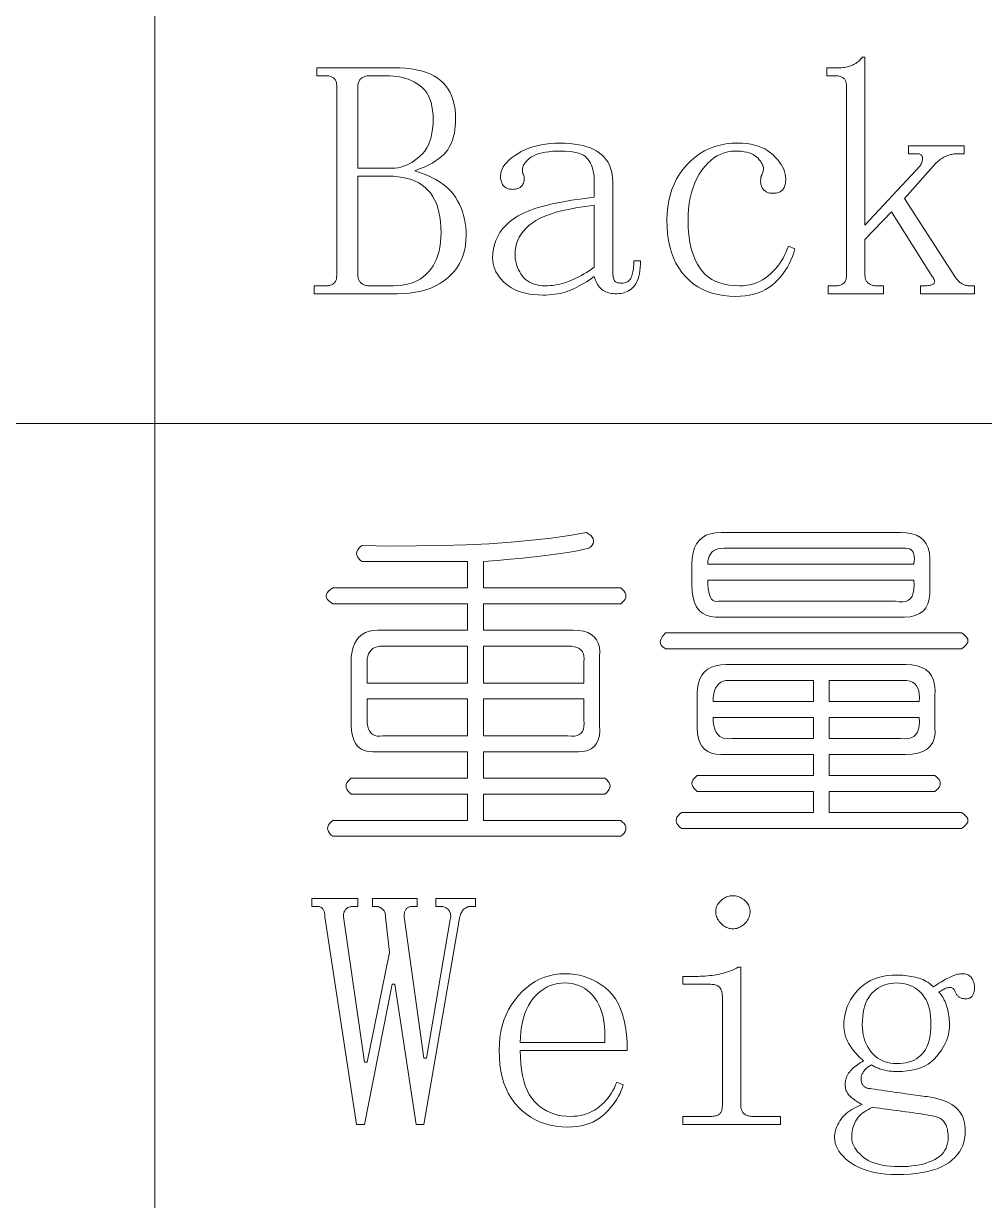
# Model space of a CAD drawing. Extents: x 1 to 297, y 1 to 210.
# Drawn here: x 131.29 to 137.53, y 35.3 to 42.94 of the extents above; entities that cross this region are included whole.
import ezdxf

# ---------------------------------------------------------------- set-up
doc = ezdxf.new("R2010")
doc.units = 0

msp = doc.modelspace()

# ---------------------------------------------------------------- linework, layer by layer
at = {"color": 7, "lineweight": 13}
for p, q in [((132.141, 56.5077), (132.141, 29.5649)), ((1.3055, 40.342), (219.3213, 40.342))]:
    msp.add_line(p, q, dxfattribs=at)
for points in [[(137.0067, 41.802), (137.3324, 41.2963), (137.3375, 41.2896), (137.3425, 41.2834), (137.3475, 41.2776), (137.3523, 41.2723), (137.3571, 41.2674), (137.3617, 41.2629), (137.3663, 41.2588), (137.3708, 41.2551), (137.3752, 41.2519), (137.3796, 41.2491), (137.3839, 41.2467), (137.3883, 41.2445), (137.3928, 41.2426), (137.3974, 41.2409), (137.4021, 41.2395), (137.4068, 41.2383), (137.4117, 41.2374), (137.4166, 41.2368), (137.4216, 41.2364), (137.4267, 41.2363), (137.461, 41.2363), (137.461, 41.1849), (137.1096, 41.1849), (137.1096, 41.2363), (137.1353, 41.2363), (137.1436, 41.2364), (137.1514, 41.2368), (137.1587, 41.2374), (137.1655, 41.2383), (137.1717, 41.2395), (137.1774, 41.2409), (137.1827, 41.2426), (137.1874, 41.2445), (137.1916, 41.2467), (137.1953, 41.2491), (137.1983, 41.2519), (137.2004, 41.2551), (137.2017, 41.2588), (137.2021, 41.2629), (137.2017, 41.2674), (137.2004, 41.2723), (137.1983, 41.2776), (137.1953, 41.2834), (137.1914, 41.2896), (137.1867, 41.2963), (136.921, 41.7163), (136.7496, 41.5363), (136.7496, 41.3049), (136.7498, 41.2982), (136.7504, 41.2918), (136.7515, 41.2858), (136.753, 41.2802), (136.7549, 41.2749), (136.7573, 41.2699), (136.7601, 41.2653), (136.7633, 41.261), (136.7669, 41.257), (136.771, 41.2534), (136.7754, 41.2502), (136.7801, 41.2473), (136.785, 41.2447), (136.7902, 41.2425), (136.7956, 41.2406), (136.8013, 41.239), (136.8073, 41.2378), (136.8135, 41.237), (136.82, 41.2365), (136.8267, 41.2363), (136.8696, 41.2363), (136.8696, 41.1849), (136.5096, 41.1849), (136.5096, 41.2363), (136.5524, 41.2363), (136.5607, 41.2365), (136.5685, 41.237), (136.5758, 41.2378), (136.5826, 41.239), (136.5889, 41.2406), (136.5946, 41.2425), (136.5998, 41.2447), (136.6045, 41.2473), (136.6087, 41.2502), (136.6124, 41.2534), (136.6157, 41.257), (136.6186, 41.261), (136.6212, 41.2653), (136.6234, 41.2699), (136.6253, 41.2749), (136.6268, 41.2802), (136.628, 41.2858), (136.6289, 41.2918), (136.6294, 41.2982), (136.6296, 41.3049), (136.6296, 42.5306), (136.6294, 42.5373), (136.6289, 42.5436), (136.628, 42.5496), (136.6268, 42.5553), (136.6253, 42.5606), (136.6234, 42.5655), (136.6212, 42.5702), (136.6186, 42.5745), (136.6157, 42.5784), (136.6124, 42.582), (136.6087, 42.5853), (136.6045, 42.5882), (136.5998, 42.5907), (136.5946, 42.593), (136.5889, 42.5949), (136.5826, 42.5964), (136.5758, 42.5976), (136.5685, 42.5985), (136.5607, 42.599), (136.5524, 42.5991), (136.501, 42.5991), (136.501, 42.6506), (136.5781, 42.6506), (136.5883, 42.6507), (136.5982, 42.6513), (136.6078, 42.6521), (136.6172, 42.6533), (136.6263, 42.6549), (136.6352, 42.6567), (136.6438, 42.659), (136.6522, 42.6615), (136.6603, 42.6645), (136.6681, 42.6677), (136.6757, 42.6713), (136.683, 42.6753), (136.6901, 42.6795), (136.6969, 42.6842), (136.7035, 42.6891), (136.7098, 42.6945), (136.7158, 42.7001), (136.7216, 42.7061), (136.7271, 42.7125), (136.7324, 42.7191), (136.7496, 42.7191), (136.7496, 41.6306), (137.1096, 42.0163), (137.1128, 42.023), (137.1156, 42.0295), (137.1179, 42.0357), (137.1198, 42.0417), (137.1214, 42.0474), (137.1224, 42.0528), (137.1231, 42.058), (137.1233, 42.0629), (137.1231, 42.0676), (137.1224, 42.072), (137.1213, 42.0761), (137.1195, 42.0797), (137.1171, 42.0829), (137.1142, 42.0857), (137.1106, 42.0881), (137.1065, 42.09), (137.1017, 42.0915), (137.0964, 42.0926), (137.0904, 42.0932), (137.0838, 42.0934), (137.0324, 42.0934), (137.0324, 42.1449), (137.3924, 42.1449), (137.3924, 42.0934), (137.3496, 42.0934), (137.3443, 42.0933), (137.3388, 42.0929), (137.333, 42.0923), (137.3269, 42.0914), (137.3206, 42.0902), (137.3141, 42.0888), (137.3073, 42.0871), (137.3002, 42.0852), (137.2929, 42.083), (137.2853, 42.0806), (137.2776, 42.0778), (137.27, 42.0746), (137.2625, 42.0709), (137.2551, 42.0669), (137.2478, 42.0624), (137.2405, 42.0574), (137.2334, 42.0521), (137.2263, 42.0463), (137.2193, 42.0401), (137.2124, 42.0334)], [(133.1753, 41.1849), (133.1753, 41.2363), (133.2439, 41.2363), (133.2522, 41.2365), (133.26, 41.237), (133.2672, 41.2378), (133.274, 41.239), (133.2803, 41.2406), (133.286, 41.2425), (133.2912, 41.2447), (133.296, 41.2473), (133.3002, 41.2502), (133.3038, 41.2534), (133.3071, 41.257), (133.31, 41.261), (133.3126, 41.2653), (133.3148, 41.2699), (133.3167, 41.2749), (133.3183, 41.2802), (133.3194, 41.2858), (133.3203, 41.2918), (133.3208, 41.2982), (133.321, 41.3049), (133.321, 42.5306), (133.3208, 42.5373), (133.3203, 42.5436), (133.3194, 42.5496), (133.3183, 42.5553), (133.3167, 42.5606), (133.3148, 42.5655), (133.3126, 42.5702), (133.31, 42.5745), (133.3071, 42.5784), (133.3038, 42.582), (133.3002, 42.5853), (133.296, 42.5882), (133.2912, 42.5907), (133.286, 42.593), (133.2803, 42.5949), (133.274, 42.5964), (133.2672, 42.5976), (133.26, 42.5985), (133.2522, 42.599), (133.2439, 42.5991), (133.1924, 42.5991), (133.1924, 42.6506), (133.6896, 42.6506), (133.7296, 42.6498), (133.7676, 42.6473), (133.8033, 42.6432), (133.837, 42.6375), (133.8685, 42.6302), (133.8978, 42.6213), (133.9251, 42.6107), (133.9501, 42.5985), (133.9731, 42.5846), (133.9939, 42.5691), (134.0126, 42.552), (134.0293, 42.533), (134.0441, 42.5122), (134.0569, 42.4896), (134.0678, 42.4652), (134.0766, 42.439), (134.0835, 42.411), (134.0885, 42.3813), (134.0914, 42.3497), (134.0924, 42.3163), (134.0919, 42.2927), (134.0904, 42.27), (134.0878, 42.2481), (134.0842, 42.2271), (134.0796, 42.207), (134.0739, 42.1877), (134.0672, 42.1693), (134.0595, 42.1517), (134.0508, 42.135), (134.041, 42.1191), (134.0296, 42.1039), (134.016, 42.089), (134.0001, 42.0744), (133.982, 42.0602), (133.9617, 42.0463), (133.9392, 42.0327), (133.9144, 42.0195), (133.8874, 42.0067), (133.8582, 41.9942), (133.8267, 41.982), (133.8649, 41.9695), (133.9004, 41.9559), (133.9334, 41.9414), (133.9639, 41.9258), (133.9917, 41.9091), (134.017, 41.8915), (134.0397, 41.8728), (134.0598, 41.8531), (134.0774, 41.8323), (134.0924, 41.8106), (134.1055, 41.788), (134.1171, 41.765), (134.1274, 41.7414), (134.1363, 41.7173), (134.1438, 41.6927), (134.15, 41.6676), (134.1548, 41.642), (134.1582, 41.6158), (134.1603, 41.5892), (134.161, 41.562), (134.1598, 41.5284), (134.1562, 41.4962), (134.1502, 41.4653), (134.1418, 41.4358), (134.131, 41.4077), (134.1178, 41.381), (134.1022, 41.3556), (134.0842, 41.3316), (134.0638, 41.309), (134.041, 41.2877), (134.0161, 41.2682), (133.9896, 41.2507), (133.9613, 41.2353), (133.9313, 41.2219), (133.8996, 41.2106), (133.8661, 41.2013), (133.831, 41.1941), (133.7941, 41.189), (133.7556, 41.1859), (133.7153, 41.1849)], [(133.9467, 42.3163), (133.9458, 42.3462), (133.9433, 42.3744), (133.939, 42.4008), (133.933, 42.4253), (133.9253, 42.4481), (133.9158, 42.469), (133.9047, 42.4882), (133.8918, 42.5055), (133.8773, 42.5211), (133.861, 42.5349), (133.8433, 42.5471), (133.8246, 42.558), (133.8049, 42.5676), (133.7842, 42.576), (133.7624, 42.5831), (133.7396, 42.5889), (133.7158, 42.5934), (133.6909, 42.5966), (133.6651, 42.5985), (133.6381, 42.5991), (133.5353, 42.5991), (133.5285, 42.599), (133.5221, 42.5985), (133.5159, 42.5976), (133.5099, 42.5964), (133.5042, 42.5949), (133.4988, 42.593), (133.4936, 42.5907), (133.4886, 42.5882), (133.484, 42.5853), (133.4796, 42.582), (133.4755, 42.5784), (133.4718, 42.5745), (133.4686, 42.5702), (133.4659, 42.5655), (133.4635, 42.5606), (133.4616, 42.5553), (133.4601, 42.5496), (133.459, 42.5436), (133.4583, 42.5373), (133.4581, 42.5306), (133.4581, 41.9991), (133.681, 41.9991), (133.6998, 41.9999), (133.7184, 42.0022), (133.7368, 42.0061), (133.7551, 42.0115), (133.7731, 42.0184), (133.791, 42.0269), (133.8088, 42.0369), (133.8264, 42.0485), (133.8438, 42.0616), (133.861, 42.0763), (133.8773, 42.0926), (133.8918, 42.1106), (133.9047, 42.1303), (133.9158, 42.1517), (133.9253, 42.1749), (133.933, 42.1997), (133.939, 42.2263), (133.9433, 42.2546), (133.9458, 42.2846)], [(134.6581, 41.1763), (134.628, 41.177), (134.5992, 41.1792), (134.5717, 41.1828), (134.5457, 41.1879), (134.521, 41.1945), (134.4977, 41.2025), (134.4757, 41.212), (134.4552, 41.2229), (134.436, 41.2353), (134.4181, 41.2491), (134.4019, 41.2639), (134.3873, 41.2791), (134.3744, 41.2948), (134.3633, 41.3109), (134.3539, 41.3274), (134.3461, 41.3443), (134.3401, 41.3616), (134.3358, 41.3794), (134.3333, 41.3976), (134.3324, 41.4163), (134.3338, 41.4466), (134.3377, 41.4758), (134.3444, 41.5038), (134.3537, 41.5308), (134.3656, 41.5566), (134.3802, 41.5814), (134.3975, 41.605), (134.4174, 41.6275), (134.44, 41.6489), (134.4653, 41.6691), (134.4945, 41.6883), (134.5289, 41.7063), (134.5685, 41.7233), (134.6134, 41.7391), (134.6635, 41.7538), (134.7188, 41.7674), (134.7794, 41.7798), (134.8452, 41.7912), (134.9162, 41.8014), (134.9924, 41.8106), (134.9924, 41.9134), (134.992, 41.9303), (134.9909, 41.9465), (134.989, 41.9622), (134.9863, 41.9772), (134.9828, 41.9916), (134.9785, 42.0055), (134.9735, 42.0187), (134.9677, 42.0314), (134.9612, 42.0434), (134.9538, 42.0549), (134.9451, 42.0654), (134.9345, 42.0749), (134.9218, 42.0833), (134.9072, 42.0905), (134.8906, 42.0966), (134.8721, 42.1017), (134.8515, 42.1056), (134.8291, 42.1083), (134.8046, 42.11), (134.7781, 42.1106), (134.7498, 42.1101), (134.7233, 42.1087), (134.6984, 42.1063), (134.6753, 42.103), (134.6539, 42.0988), (134.6341, 42.0936), (134.6161, 42.0875), (134.5999, 42.0804), (134.5853, 42.0724), (134.5724, 42.0634), (134.5612, 42.054), (134.5515, 42.0444), (134.5434, 42.0348), (134.5368, 42.025), (134.5317, 42.0152), (134.5282, 42.0053), (134.5262, 41.9953), (134.5258, 41.9853), (134.5269, 41.9751), (134.5296, 41.9649), (134.5327, 41.958), (134.535, 41.9511), (134.5368, 41.9443), (134.5378, 41.9374), (134.5381, 41.9306), (134.5378, 41.9237), (134.5368, 41.9169), (134.535, 41.91), (134.5327, 41.9031), (134.5296, 41.8963), (134.5258, 41.8898), (134.5213, 41.8839), (134.5162, 41.8788), (134.5104, 41.8743), (134.5038, 41.8706), (134.4966, 41.8675), (134.4888, 41.8651), (134.4802, 41.8634), (134.4709, 41.8623), (134.461, 41.862), (134.4543, 41.8622), (134.4478, 41.8629), (134.4416, 41.8639), (134.4356, 41.8654), (134.4299, 41.8674), (134.4245, 41.8697), (134.4193, 41.8725), (134.4144, 41.8757), (134.4097, 41.8794), (134.4053, 41.8834), (134.4012, 41.8879), (134.3976, 41.8929), (134.3943, 41.8982), (134.3916, 41.904), (134.3892, 41.9102), (134.3873, 41.9169), (134.3858, 41.9239), (134.3847, 41.9314), (134.3841, 41.9394), (134.3839, 41.9477), (134.385, 41.9631), (134.3883, 41.9782), (134.3939, 41.9932), (134.4017, 42.0081), (134.4117, 42.0227), (134.424, 42.0372), (134.4384, 42.0515), (134.4552, 42.0657), (134.4741, 42.0796), (134.4953, 42.0934), (134.5181, 42.1065), (134.5419, 42.1181), (134.5668, 42.1284), (134.5927, 42.1373), (134.6196, 42.1449), (134.6475, 42.151), (134.6765, 42.1558), (134.7065, 42.1593), (134.7375, 42.1613), (134.7696, 42.162), (134.803, 42.1614), (134.8347, 42.1594), (134.8647, 42.1562), (134.893, 42.1517), (134.9196, 42.1459), (134.9444, 42.1389), (134.9676, 42.1305), (134.989, 42.1209), (135.0087, 42.1099), (135.0267, 42.0977), (135.043, 42.0843), (135.0576, 42.0698), (135.0704, 42.0541), (135.0816, 42.0374), (135.091, 42.0195), (135.0987, 42.0005), (135.1047, 41.9804), (135.109, 41.9592), (135.1116, 41.9369), (135.1124, 41.9134), (135.1124, 41.3477), (135.1125, 41.3346), (135.1129, 41.3225), (135.1136, 41.3116), (135.1145, 41.3018), (135.1156, 41.2931), (135.1171, 41.2855), (135.1187, 41.279), (135.1207, 41.2737), (135.1228, 41.2694), (135.1253, 41.2663), (135.1281, 41.2638), (135.1313, 41.2617), (135.1349, 41.2597), (135.139, 41.2581), (135.1435, 41.2566), (135.1484, 41.2555), (135.1538, 41.2546), (135.1596, 41.2539), (135.1658, 41.2536), (135.1724, 41.2534), (135.1807, 41.2538), (135.1885, 41.255), (135.1958, 41.2569), (135.2026, 41.2596), (135.2088, 41.2631), (135.2146, 41.2673), (135.2198, 41.2723), (135.2245, 41.2781), (135.2287, 41.2847), (135.2324, 41.292), (135.2357, 41.3), (135.2386, 41.3086), (135.2412, 41.3178), (135.2434, 41.3277), (135.2453, 41.3381), (135.2468, 41.3491), (135.248, 41.3607), (135.2489, 41.3729), (135.2494, 41.3857), (135.2496, 41.3991), (135.2924, 41.3991), (135.292, 41.3759), (135.2907, 41.3541), (135.2886, 41.3337), (135.2856, 41.3148), (135.2817, 41.2974), (135.277, 41.2814), (135.2714, 41.2668), (135.265, 41.2538), (135.2577, 41.2422), (135.2496, 41.232), (135.2407, 41.223), (135.2314, 41.215), (135.2215, 41.208), (135.2112, 41.2018), (135.2003, 41.1966), (135.1889, 41.1924), (135.177, 41.1891), (135.1645, 41.1867), (135.1516, 41.1853), (135.1381, 41.1849), (135.1264, 41.1851), (135.1152, 41.1859), (135.1044, 41.1872), (135.0943, 41.189), (135.0846, 41.1913), (135.0754, 41.1941), (135.0667, 41.1975), (135.0586, 41.2013), (135.051, 41.2057), (135.0439, 41.2106), (135.0372, 41.2161), (135.0308, 41.2222), (135.0248, 41.2291), (135.0192, 41.2366), (135.0139, 41.2449), (135.0089, 41.2538), (135.0042, 41.2634), (135, 41.2737), (134.996, 41.2846), (134.9924, 41.2963), (134.9754, 41.2846), (134.9586, 41.2735), (134.9422, 41.263), (134.9259, 41.2531), (134.9099, 41.2438), (134.8942, 41.2351), (134.8787, 41.227), (134.8635, 41.2195), (134.8485, 41.2126), (134.8338, 41.2063), (134.819, 41.2006), (134.8035, 41.1955), (134.7874, 41.191), (134.7708, 41.1871), (134.7535, 41.1838), (134.7356, 41.1811), (134.7171, 41.179), (134.6981, 41.1775), (134.6784, 41.1766)], [(136.0724, 41.9134), (136.0725, 41.9184), (136.0726, 41.923), (136.0728, 41.9273), (136.0731, 41.9313), (136.0735, 41.9349), (136.074, 41.9381), (136.0745, 41.941), (136.0752, 41.9436), (136.0759, 41.9458), (136.0767, 41.9477), (136.0776, 41.9496), (136.0786, 41.9518), (136.0797, 41.9544), (136.0808, 41.9573), (136.0821, 41.9606), (136.0834, 41.9642), (136.0848, 41.9681), (136.0863, 41.9724), (136.0879, 41.977), (136.0896, 41.982), (136.0908, 41.989), (136.0909, 41.9962), (136.0901, 42.0037), (136.0882, 42.0115), (136.0853, 42.0195), (136.0813, 42.0278), (136.0764, 42.0363), (136.0704, 42.0451), (136.0633, 42.0541), (136.0553, 42.0634), (136.0461, 42.0724), (136.0357, 42.0804), (136.0242, 42.0875), (136.0114, 42.0936), (135.9974, 42.0988), (135.9823, 42.103), (135.9659, 42.1063), (135.9483, 42.1087), (135.9295, 42.1101), (135.9096, 42.1106), (135.8842, 42.1093), (135.8597, 42.1056), (135.8359, 42.0994), (135.8129, 42.0907), (135.7906, 42.0795), (135.7692, 42.0658), (135.7485, 42.0497), (135.7285, 42.031), (135.7094, 42.0099), (135.691, 41.9863), (135.6739, 41.9606), (135.6586, 41.9333), (135.6451, 41.9044), (135.6334, 41.8738), (135.6235, 41.8416), (135.6154, 41.8078), (135.6091, 41.7724), (135.6046, 41.7353), (135.6019, 41.6966), (135.601, 41.6563), (135.6018, 41.6193), (135.6041, 41.5838), (135.6079, 41.5497), (135.6133, 41.5171), (135.6203, 41.4859), (135.6288, 41.4562), (135.6388, 41.428), (135.6504, 41.4012), (135.6635, 41.3759), (135.6781, 41.352), (135.6946, 41.33), (135.7131, 41.3103), (135.7337, 41.293), (135.7563, 41.2779), (135.781, 41.2652), (135.8077, 41.2548), (135.8365, 41.2467), (135.8674, 41.2409), (135.9003, 41.2374), (135.9353, 41.2363), (135.9589, 41.2371), (135.9817, 41.2394), (136.0038, 41.2432), (136.0251, 41.2486), (136.0456, 41.2556), (136.0654, 41.2641), (136.0844, 41.2741), (136.1026, 41.2857), (136.12, 41.2988), (136.1367, 41.3134), (136.1525, 41.3291), (136.1674, 41.3453), (136.1813, 41.362), (136.1943, 41.3793), (136.2063, 41.397), (136.2175, 41.4153), (136.2276, 41.434), (136.2368, 41.4533), (136.2451, 41.4731), (136.2524, 41.4934), (136.2953, 41.4763), (136.2878, 41.451), (136.2792, 41.4264), (136.2693, 41.4026), (136.2583, 41.3796), (136.246, 41.3574), (136.2325, 41.3359), (136.2179, 41.3152), (136.202, 41.2953), (136.185, 41.2761), (136.1667, 41.2577), (136.1472, 41.2406), (136.1263, 41.2253), (136.104, 41.2118), (136.0803, 41.2001), (136.0553, 41.1902), (136.0289, 41.1821), (136.0011, 41.1758), (135.972, 41.1713), (135.9415, 41.1686), (135.9096, 41.1677), (135.8693, 41.169), (135.8307, 41.1729), (135.7939, 41.1793), (135.7587, 41.1883), (135.7253, 41.1999), (135.6936, 41.214), (135.6636, 41.2307), (135.6353, 41.25), (135.6087, 41.2719), (135.5838, 41.2963), (135.5611, 41.3231), (135.5406, 41.3522), (135.5226, 41.3835), (135.507, 41.417), (135.4939, 41.4527), (135.483, 41.4907), (135.4747, 41.5309), (135.4686, 41.5733), (135.465, 41.618), (135.4639, 41.6649), (135.4651, 41.707), (135.469, 41.7477), (135.4754, 41.7869), (135.4844, 41.8246), (135.496, 41.8609), (135.5101, 41.8958), (135.5269, 41.9292), (135.5461, 41.9611), (135.568, 41.9916), (135.5924, 42.0206), (135.6189, 42.0474), (135.6469, 42.0715), (135.6765, 42.0927), (135.7076, 42.1111), (135.7403, 42.1266), (135.7745, 42.1394), (135.8102, 42.1493), (135.8475, 42.1563), (135.8863, 42.1606), (135.9267, 42.162), (135.9552, 42.1612), (135.9824, 42.1589), (136.0083, 42.1551), (136.033, 42.1497), (136.0564, 42.1427), (136.0784, 42.1342), (136.0992, 42.1242), (136.1187, 42.1126), (136.1369, 42.0995), (136.1539, 42.0849), (136.1693, 42.0694), (136.1832, 42.054), (136.1954, 42.0386), (136.206, 42.0231), (136.2149, 42.0077), (136.2222, 41.9923), (136.228, 41.9769), (136.232, 41.9614), (136.2345, 41.946), (136.2353, 41.9306), (136.2351, 41.9206), (136.2344, 41.9112), (136.2334, 41.9024), (136.2318, 41.8942), (136.2299, 41.8866), (136.2276, 41.8797), (136.2248, 41.8733), (136.2216, 41.8675), (136.2179, 41.8623), (136.2139, 41.8577), (136.2094, 41.8536), (136.2044, 41.85), (136.1991, 41.8468), (136.1933, 41.844), (136.1871, 41.8416), (136.1804, 41.8397), (136.1734, 41.8382), (136.1658, 41.8371), (136.1579, 41.8365), (136.1496, 41.8363), (136.1428, 41.8365), (136.1364, 41.8371), (136.1301, 41.8382), (136.1242, 41.8397), (136.1185, 41.8416), (136.1131, 41.844), (136.1079, 41.8468), (136.1029, 41.85), (136.0983, 41.8536), (136.0938, 41.8577), (136.0898, 41.8621), (136.0861, 41.8668), (136.0829, 41.8717), (136.0801, 41.8769), (136.0778, 41.8824), (136.0759, 41.8881), (136.0743, 41.894), (136.0733, 41.9002), (136.0726, 41.9067)], [(133.6896, 41.2363), (133.7181, 41.2372), (133.7453, 41.2399), (133.7712, 41.2444), (133.7959, 41.2507), (133.8192, 41.2588), (133.8413, 41.2687), (133.8621, 41.2804), (133.8816, 41.2939), (133.8998, 41.3092), (133.9167, 41.3263), (133.9322, 41.345), (133.946, 41.3652), (133.9582, 41.3868), (133.9688, 41.4099), (133.9778, 41.4345), (133.9851, 41.4605), (133.9908, 41.488), (133.9949, 41.5169), (133.9973, 41.5473), (133.9981, 41.5791), (133.9973, 41.6159), (133.9947, 41.6506), (133.9904, 41.6834), (133.9844, 41.7142), (133.9767, 41.7431), (133.9673, 41.7699), (133.9561, 41.7948), (133.9433, 41.8178), (133.9287, 41.8387), (133.9124, 41.8577), (133.8944, 41.8748), (133.8747, 41.8901), (133.8533, 41.9036), (133.8301, 41.9153), (133.8053, 41.9252), (133.7787, 41.9333), (133.7504, 41.9396), (133.7204, 41.9441), (133.6887, 41.9468), (133.6553, 41.9477), (133.4581, 41.9477), (133.4581, 41.3049), (133.4583, 41.2982), (133.459, 41.2918), (133.4601, 41.2858), (133.4616, 41.2802), (133.4635, 41.2749), (133.4659, 41.2699), (133.4686, 41.2653), (133.4718, 41.261), (133.4755, 41.257), (133.4796, 41.2534), (133.484, 41.2502), (133.4886, 41.2473), (133.4936, 41.2447), (133.4988, 41.2425), (133.5042, 41.2406), (133.5099, 41.239), (133.5159, 41.2378), (133.5221, 41.237), (133.5285, 41.2365), (133.5353, 41.2363)], [(134.4781, 41.442), (134.4786, 41.4267), (134.48, 41.4117), (134.4824, 41.3969), (134.4857, 41.3823), (134.4899, 41.3681), (134.4951, 41.3541), (134.5012, 41.3403), (134.5083, 41.3268), (134.5163, 41.3136), (134.5253, 41.3006), (134.5353, 41.2884), (134.5464, 41.2774), (134.5586, 41.2678), (134.5719, 41.2594), (134.5863, 41.2524), (134.6019, 41.2466), (134.6186, 41.2421), (134.6364, 41.2389), (134.6553, 41.2369), (134.6753, 41.2363), (134.6907, 41.2366), (134.7061, 41.2375), (134.7216, 41.239), (134.737, 41.2411), (134.7524, 41.2438), (134.7679, 41.2471), (134.7833, 41.251), (134.7987, 41.2555), (134.8141, 41.2606), (134.8296, 41.2663), (134.8451, 41.2726), (134.8608, 41.2795), (134.8766, 41.287), (134.8927, 41.2951), (134.9088, 41.3038), (134.9252, 41.3131), (134.9418, 41.323), (134.9585, 41.3335), (134.9754, 41.3446), (134.9924, 41.3563), (134.9924, 41.7591), (134.9359, 41.7518), (134.883, 41.7435), (134.8338, 41.7343), (134.7881, 41.7242), (134.746, 41.7131), (134.7075, 41.701), (134.6726, 41.688), (134.6413, 41.6741), (134.6136, 41.6592), (134.5896, 41.6434), (134.5684, 41.6268), (134.5495, 41.6093), (134.5327, 41.5911), (134.5182, 41.5721), (134.506, 41.5524), (134.496, 41.5318), (134.4882, 41.5105), (134.4826, 41.4885), (134.4792, 41.4656)], [(134.941, 39.6363), (134.9566, 39.626), (134.9691, 39.6157), (134.9785, 39.6054), (134.9849, 39.5951), (134.9881, 39.5849), (134.9883, 39.5746), (134.9854, 39.5643), (134.9794, 39.554), (134.9703, 39.5437), (134.9581, 39.5334), (134.9112, 39.5233), (134.8594, 39.5135), (134.8028, 39.5041), (134.7415, 39.495), (134.6753, 39.4863), (134.6043, 39.4779), (134.5285, 39.4698), (134.448, 39.4621), (134.3626, 39.4547), (134.2724, 39.4477), (134.2724, 39.2763), (135.1638, 39.2763), (135.1762, 39.266), (135.1858, 39.2557), (135.1926, 39.2454), (135.1968, 39.2351), (135.1981, 39.2249), (135.1968, 39.2146), (135.1926, 39.2043), (135.1858, 39.194), (135.1762, 39.1837), (135.1638, 39.1734), (134.2724, 39.1734), (134.2724, 39.002), (134.8553, 39.002), (134.8909, 39.0003), (134.9225, 38.9951), (134.9499, 38.9866), (134.9732, 38.9746), (134.9924, 38.9591), (135.0075, 38.9403), (135.0185, 38.918), (135.0253, 38.8923), (135.0281, 38.8631), (135.0267, 38.8306), (135.0267, 38.3849), (135.0281, 38.3492), (135.0253, 38.3177), (135.0185, 38.2902), (135.0075, 38.2669), (134.9924, 38.2477), (134.9732, 38.2326), (134.9499, 38.2217), (134.9225, 38.2148), (134.8909, 38.2121), (134.8553, 38.2134), (134.2724, 38.2134), (134.2724, 38.042), (135.061, 38.042), (135.0733, 38.0317), (135.0829, 38.0214), (135.0898, 38.0111), (135.0939, 38.0009), (135.0953, 37.9906), (135.0939, 37.9803), (135.0898, 37.97), (135.0829, 37.9597), (135.0733, 37.9494), (135.061, 37.9391), (134.2724, 37.9391), (134.2724, 37.7677), (135.1638, 37.7677), (135.1762, 37.7574), (135.1858, 37.7471), (135.1926, 37.7369), (135.1968, 37.7266), (135.1981, 37.7163), (135.1968, 37.706), (135.1926, 37.6957), (135.1858, 37.6854), (135.1762, 37.6751), (135.1638, 37.6649), (133.2953, 37.6649), (133.2829, 37.6751), (133.2733, 37.6854), (133.2665, 37.6957), (133.2624, 37.706), (133.261, 37.7163), (133.2624, 37.7266), (133.2665, 37.7369), (133.2733, 37.7471), (133.2829, 37.7574), (133.2953, 37.7677), (134.1696, 37.7677), (134.1696, 37.9391), (133.4153, 37.9391), (133.4029, 37.9494), (133.3933, 37.9597), (133.3865, 37.97), (133.3824, 37.9803), (133.381, 37.9906), (133.3824, 38.0009), (133.3865, 38.0111), (133.3933, 38.0214), (133.4029, 38.0317), (133.4153, 38.042), (134.1696, 38.042), (134.1696, 38.2134), (133.5867, 38.2134), (133.5541, 38.2121), (133.525, 38.2148), (133.4993, 38.2217), (133.477, 38.2326), (133.4581, 38.2477), (133.4427, 38.2669), (133.4307, 38.2902), (133.4221, 38.3177), (133.417, 38.3492), (133.4153, 38.3849), (133.4153, 38.8306), (133.4201, 38.8631), (133.4276, 38.8923), (133.4379, 38.918), (133.4509, 38.9403), (133.4667, 38.9591), (133.4852, 38.9746), (133.5065, 38.9866), (133.5305, 38.9951), (133.5572, 39.0003), (133.5867, 39.002), (134.1696, 39.002), (134.1696, 39.1734), (133.2953, 39.1734), (133.2798, 39.1837), (133.2679, 39.194), (133.2593, 39.2043), (133.2541, 39.2146), (133.2524, 39.2249), (133.2541, 39.2351), (133.2593, 39.2454), (133.2679, 39.2557), (133.2798, 39.266), (133.2953, 39.2763), (134.1696, 39.2763), (134.1696, 39.4477), (133.4838, 39.4477), (133.4715, 39.458), (133.4619, 39.4683), (133.455, 39.4786), (133.4509, 39.4889), (133.4496, 39.4991), (133.4509, 39.5094), (133.455, 39.5197), (133.4619, 39.53), (133.4715, 39.5403), (133.4838, 39.5506), (133.6651, 39.5483), (133.8384, 39.5485), (134.0038, 39.5511), (134.1613, 39.5561), (134.311, 39.5634), (134.4528, 39.5732), (134.5867, 39.5854), (134.7126, 39.5999), (134.8308, 39.6169)], [(135.8153, 39.6363), (136.981, 39.6363), (137.0199, 39.6342), (137.0544, 39.6281), (137.0844, 39.6178), (137.1099, 39.6034), (137.131, 39.5849), (137.1476, 39.5622), (137.1598, 39.5355), (137.1675, 39.5046), (137.1708, 39.4697), (137.1696, 39.4306), (137.1696, 39.2763), (137.1706, 39.2374), (137.1668, 39.2029), (137.1582, 39.1729), (137.1449, 39.1474), (137.1267, 39.1263), (137.1037, 39.1097), (137.076, 39.0975), (137.0434, 39.0898), (137.006, 39.0865), (136.9639, 39.0877), (135.8153, 39.0877), (135.7794, 39.0867), (135.7474, 39.0905), (135.7191, 39.099), (135.6946, 39.1124), (135.6738, 39.1306), (135.6569, 39.1535), (135.6437, 39.1813), (135.6342, 39.2139), (135.6286, 39.2513), (135.6267, 39.2934), (135.6267, 39.4306), (135.6286, 39.4697), (135.6342, 39.5046), (135.6437, 39.5355), (135.6569, 39.5622), (135.6738, 39.5849), (135.6946, 39.6034), (135.7191, 39.6178), (135.7474, 39.6281), (135.7794, 39.6342)], [(137.0153, 39.5334), (135.8324, 39.5334), (135.8129, 39.5324), (135.7954, 39.5293), (135.78, 39.5242), (135.7666, 39.517), (135.7553, 39.5077), (135.746, 39.4964), (135.7388, 39.483), (135.7337, 39.4676), (135.7306, 39.4501), (135.7296, 39.4306), (137.0667, 39.4306), (137.0693, 39.4501), (137.0701, 39.4676), (137.0693, 39.483), (137.0667, 39.4964), (137.0624, 39.5077), (137.0564, 39.517), (137.0487, 39.5242), (137.0393, 39.5293), (137.0281, 39.5324)], [(137.0667, 39.3277), (135.7296, 39.3277), (135.7303, 39.2986), (135.7323, 39.2729), (135.7357, 39.2506), (135.7405, 39.2317), (135.7467, 39.2163), (135.7542, 39.2043), (135.7632, 39.1957), (135.7735, 39.1906), (135.7851, 39.1889), (135.7981, 39.1906), (136.9467, 39.1906), (136.9726, 39.1858), (136.9954, 39.1851), (137.0151, 39.1885), (137.0317, 39.1961), (137.0453, 39.2077), (137.0557, 39.2235), (137.0631, 39.2434), (137.0674, 39.2674), (137.0686, 39.2955)], [(135.4553, 38.9849), (137.3753, 38.9849), (137.3907, 38.9746), (137.4027, 38.9643), (137.4113, 38.954), (137.4164, 38.9437), (137.4181, 38.9334), (137.4164, 38.9231), (137.4113, 38.9129), (137.4027, 38.9026), (137.3907, 38.8923), (137.3753, 38.882), (135.4553, 38.882), (135.4429, 38.8892), (135.4333, 38.8971), (135.4265, 38.9057), (135.4224, 38.9149), (135.421, 38.9249), (135.4224, 38.9355), (135.4265, 38.9468), (135.4333, 38.9588), (135.4429, 38.9715)], [(134.1696, 38.8991), (133.621, 38.8991), (133.6015, 38.8981), (133.584, 38.895), (133.5685, 38.8899), (133.5552, 38.8827), (133.5439, 38.8734), (133.5346, 38.8621), (133.5274, 38.8487), (133.5222, 38.8333), (133.5192, 38.8158), (133.5181, 38.7963), (133.5181, 38.6591), (134.1696, 38.6591)], [(134.821, 38.8991), (134.2724, 38.8991), (134.2724, 38.6591), (134.9238, 38.6591), (134.9238, 38.7963), (134.9259, 38.8158), (134.9252, 38.8333), (134.9218, 38.8487), (134.9156, 38.8621), (134.9067, 38.8734), (134.8951, 38.8827), (134.8806, 38.8899), (134.8635, 38.895), (134.8436, 38.8981)], [(135.8496, 38.7791), (137.0153, 38.7791), (137.0542, 38.7771), (137.0887, 38.7709), (137.1187, 38.7606), (137.1442, 38.7462), (137.1653, 38.7277), (137.1819, 38.7051), (137.1941, 38.6783), (137.2018, 38.6475), (137.205, 38.6125), (137.2038, 38.5734), (137.2038, 38.3677), (137.2045, 38.3321), (137.1997, 38.3005), (137.1895, 38.2731), (137.1737, 38.2498), (137.1524, 38.2306), (137.1257, 38.2155), (137.0934, 38.2045), (137.0557, 38.1977), (137.0125, 38.1949), (136.9639, 38.1963), (136.5181, 38.1963), (136.5181, 38.0591), (137.2038, 38.0591), (137.2162, 38.0489), (137.2258, 38.0386), (137.2327, 38.0283), (137.2368, 38.018), (137.2381, 38.0077), (137.2368, 37.9974), (137.2327, 37.9871), (137.2258, 37.9769), (137.2162, 37.9666), (137.2038, 37.9563), (136.5181, 37.9563), (136.5181, 37.8191), (137.3753, 37.8191), (137.3907, 37.8089), (137.4027, 37.7986), (137.4113, 37.7883), (137.4164, 37.778), (137.4181, 37.7677), (137.4164, 37.7574), (137.4113, 37.7471), (137.4027, 37.7369), (137.3907, 37.7266), (137.3753, 37.7163), (135.5581, 37.7163), (135.5458, 37.7266), (135.5362, 37.7369), (135.5293, 37.7471), (135.5252, 37.7574), (135.5238, 37.7677), (135.5252, 37.778), (135.5293, 37.7883), (135.5362, 37.7986), (135.5458, 37.8089), (135.5581, 37.8191), (136.4153, 37.8191), (136.4153, 37.9563), (135.661, 37.9563), (135.6487, 37.9666), (135.6391, 37.9769), (135.6322, 37.9871), (135.6281, 37.9974), (135.6267, 38.0077), (135.6281, 38.018), (135.6322, 38.0283), (135.6391, 38.0386), (135.6487, 38.0489), (135.661, 38.0591), (136.4153, 38.0591), (136.4153, 38.1963), (135.8496, 38.1963), (135.8137, 38.1949), (135.7817, 38.1977), (135.7534, 38.2045), (135.7289, 38.2155), (135.7081, 38.2306), (135.6912, 38.2498), (135.678, 38.2731), (135.6685, 38.3005), (135.6629, 38.3321), (135.661, 38.3677), (135.661, 38.5906), (135.6629, 38.6264), (135.6685, 38.6585), (135.678, 38.6867), (135.6912, 38.7113), (135.7081, 38.732), (135.7289, 38.749), (135.7534, 38.7622), (135.7817, 38.7716), (135.8137, 38.7773)], [(136.4153, 38.6763), (135.8667, 38.6763), (135.8472, 38.6749), (135.8297, 38.6708), (135.8143, 38.6639), (135.8009, 38.6543), (135.7896, 38.642), (135.7803, 38.6269), (135.7731, 38.6091), (135.768, 38.5885), (135.7649, 38.5652), (135.7639, 38.5391), (136.4153, 38.5391)], [(136.9981, 38.6763), (136.5181, 38.6763), (136.5181, 38.5391), (137.101, 38.5391), (137.103, 38.5652), (137.1024, 38.5885), (137.0989, 38.6091), (137.0928, 38.6269), (137.0838, 38.642), (137.0722, 38.6543), (137.0578, 38.6639), (137.0406, 38.6708), (137.0208, 38.6749)], [(134.1696, 38.5563), (133.5181, 38.5563), (133.5181, 38.4191), (133.5192, 38.3965), (133.5222, 38.3766), (133.5274, 38.3595), (133.5346, 38.3451), (133.5439, 38.3334), (133.5552, 38.3245), (133.5685, 38.3183), (133.584, 38.3149), (133.6015, 38.3142), (133.621, 38.3163), (134.1696, 38.3163)], [(134.9238, 38.5563), (134.2724, 38.5563), (134.2724, 38.3163), (134.821, 38.3163), (134.8436, 38.3142), (134.8635, 38.3149), (134.8806, 38.3183), (134.8951, 38.3245), (134.9067, 38.3334), (134.9156, 38.3451), (134.9218, 38.3595), (134.9252, 38.3766), (134.9259, 38.3965), (134.9238, 38.4191)], [(136.4153, 38.4363), (135.7639, 38.4363), (135.765, 38.4071), (135.7686, 38.3814), (135.7746, 38.3591), (135.7831, 38.3403), (135.7939, 38.3249), (135.8071, 38.3129), (135.8226, 38.3043), (135.8407, 38.2991), (135.8611, 38.2974), (135.8839, 38.2991), (136.4153, 38.2991)], [(137.101, 38.4363), (136.5181, 38.4363), (136.5181, 38.2991), (136.981, 38.2991), (137.0069, 38.2974), (137.0297, 38.2991), (137.0494, 38.3043), (137.066, 38.3129), (137.0796, 38.3249), (137.09, 38.3403), (137.0974, 38.3591), (137.1017, 38.3814), (137.1029, 38.4071)], [(134.221, 37.262), (134.221, 37.2106), (134.1867, 37.2106), (134.1832, 37.2104), (134.1797, 37.2099), (134.176, 37.209), (134.1723, 37.2078), (134.1685, 37.2063), (134.1646, 37.2044), (134.1606, 37.2022), (134.1565, 37.1996), (134.1524, 37.1967), (134.1481, 37.1934), (134.144, 37.1897), (134.1401, 37.1855), (134.1364, 37.1808), (134.133, 37.1756), (134.1299, 37.1699), (134.127, 37.1636), (134.1244, 37.1568), (134.1221, 37.1495), (134.12, 37.1417), (134.1181, 37.1334), (133.8867, 35.7963), (133.8353, 35.7963), (133.6981, 36.7049), (133.681, 36.7049), (133.501, 35.7963), (133.4496, 35.7963), (133.2439, 37.142), (133.2437, 37.1487), (133.2433, 37.155), (133.2427, 37.161), (133.2418, 37.1667), (133.2406, 37.172), (133.2392, 37.177), (133.2375, 37.1816), (133.2356, 37.1859), (133.2334, 37.1898), (133.231, 37.1934), (133.2283, 37.1967), (133.2253, 37.1996), (133.2221, 37.2022), (133.2186, 37.2044), (133.2149, 37.2063), (133.2109, 37.2078), (133.2067, 37.209), (133.2022, 37.2099), (133.1974, 37.2104), (133.1924, 37.2106), (133.1581, 37.2106), (133.1581, 37.262), (133.4581, 37.262), (133.4581, 37.2106), (133.4324, 37.2106), (133.4257, 37.2104), (133.4194, 37.2099), (133.4134, 37.209), (133.4077, 37.2078), (133.4024, 37.2063), (133.3974, 37.2044), (133.3928, 37.2022), (133.3885, 37.1996), (133.3846, 37.1967), (133.381, 37.1934), (133.3777, 37.1898), (133.3748, 37.1859), (133.3723, 37.1816), (133.37, 37.177), (133.3681, 37.172), (133.3666, 37.1667), (133.3654, 37.161), (133.3645, 37.155), (133.364, 37.1487), (133.3638, 37.142), (133.501, 36.1991), (133.5181, 36.1991), (133.6638, 36.9106), (133.6381, 37.142), (133.6379, 37.1487), (133.6373, 37.155), (133.6362, 37.161), (133.6347, 37.1667), (133.6328, 37.172), (133.6304, 37.177), (133.6276, 37.1816), (133.6244, 37.1859), (133.6208, 37.1898), (133.6167, 37.1934), (133.6125, 37.1967), (133.6083, 37.1996), (133.6042, 37.2022), (133.6003, 37.2044), (133.5963, 37.2063), (133.5925, 37.2078), (133.5888, 37.209), (133.5852, 37.2099), (133.5816, 37.2104), (133.5781, 37.2106), (133.5524, 37.2106), (133.5524, 37.262), (133.8438, 37.262), (133.8438, 37.2106), (133.8181, 37.2106), (133.8115, 37.2104), (133.8053, 37.2099), (133.7995, 37.209), (133.7941, 37.2078), (133.7892, 37.2063), (133.7847, 37.2044), (133.7806, 37.2022), (133.777, 37.1996), (133.7738, 37.1967), (133.771, 37.1934), (133.7686, 37.1898), (133.7664, 37.1859), (133.7644, 37.1816), (133.7628, 37.177), (133.7614, 37.172), (133.7602, 37.1667), (133.7593, 37.161), (133.7587, 37.155), (133.7583, 37.1487), (133.7581, 37.142), (133.8867, 36.2249), (133.9039, 36.2249), (134.0581, 37.1249), (134.0596, 37.1332), (134.0604, 37.1411), (134.0606, 37.1486), (134.0602, 37.1557), (134.0592, 37.1624), (134.0576, 37.1686), (134.0554, 37.1744), (134.0526, 37.1797), (134.0493, 37.1846), (134.0453, 37.1891), (134.0409, 37.1932), (134.0362, 37.1969), (134.0313, 37.2001), (134.0261, 37.2029), (134.0206, 37.2052), (134.0149, 37.2071), (134.009, 37.2086), (134.0028, 37.2097), (133.9963, 37.2104), (133.9896, 37.2106), (133.9639, 37.2106), (133.9639, 37.262)], [(135.8924, 37.2791), (135.9009, 37.2788), (135.9092, 37.2779), (135.9174, 37.2764), (135.9253, 37.2743), (135.9331, 37.2716), (135.9408, 37.2683), (135.9482, 37.2644), (135.9555, 37.2599), (135.9626, 37.2548), (135.9696, 37.2491), (135.9761, 37.243), (135.9819, 37.2366), (135.987, 37.23), (135.9915, 37.2231), (135.9953, 37.2159), (135.9984, 37.2085), (136.0008, 37.2008), (136.0025, 37.1929), (136.0035, 37.1847), (136.0038, 37.1763), (136.0035, 37.1678), (136.0025, 37.1595), (136.0008, 37.1513), (135.9984, 37.1434), (135.9953, 37.1356), (135.9915, 37.1279), (135.987, 37.1205), (135.9819, 37.1132), (135.9761, 37.1061), (135.9696, 37.0991), (135.9626, 37.0926), (135.9555, 37.0868), (135.9482, 37.0817), (135.9408, 37.0772), (135.9331, 37.0734), (135.9253, 37.0703), (135.9174, 37.0679), (135.9092, 37.0662), (135.9009, 37.0652), (135.8924, 37.0649), (135.8839, 37.0652), (135.8756, 37.0662), (135.8675, 37.0679), (135.8595, 37.0703), (135.8517, 37.0734), (135.8441, 37.0772), (135.8366, 37.0817), (135.8293, 37.0868), (135.8222, 37.0926), (135.8153, 37.0991), (135.8088, 37.1061), (135.8029, 37.1132), (135.7978, 37.1205), (135.7933, 37.1279), (135.7896, 37.1356), (135.7865, 37.1434), (135.7841, 37.1513), (135.7824, 37.1595), (135.7813, 37.1678), (135.781, 37.1763), (135.7813, 37.1847), (135.7824, 37.1929), (135.7841, 37.2008), (135.7865, 37.2085), (135.7896, 37.2159), (135.7933, 37.2231), (135.7978, 37.23), (135.8029, 37.2366), (135.8088, 37.243), (135.8153, 37.2491), (135.8222, 37.2548), (135.8293, 37.2599), (135.8366, 37.2644), (135.8441, 37.2683), (135.8517, 37.2716), (135.8595, 37.2743), (135.8675, 37.2764), (135.8756, 37.2779), (135.8839, 37.2788)], [(135.8239, 36.6277), (135.8237, 36.6344), (135.8232, 36.6409), (135.8223, 36.6471), (135.8211, 36.6531), (135.8196, 36.6588), (135.8177, 36.6642), (135.8154, 36.6694), (135.8129, 36.6743), (135.81, 36.679), (135.8067, 36.6834), (135.803, 36.6875), (135.7988, 36.6911), (135.7941, 36.6944), (135.7889, 36.6971), (135.7831, 36.6995), (135.7769, 36.7014), (135.7701, 36.7029), (135.7628, 36.704), (135.755, 36.7046), (135.7467, 36.7049), (135.5667, 36.7049), (135.5667, 36.7563), (135.6524, 36.7563), (135.6678, 36.7564), (135.6829, 36.7568), (135.6979, 36.7574), (135.7128, 36.7583), (135.7274, 36.7595), (135.7419, 36.7609), (135.7562, 36.7626), (135.7704, 36.7645), (135.7843, 36.7667), (135.7981, 36.7691), (135.8118, 36.7719), (135.8252, 36.7751), (135.8385, 36.7788), (135.8516, 36.7829), (135.8646, 36.7874), (135.8773, 36.7923), (135.8899, 36.7976), (135.9024, 36.8034), (135.9146, 36.8096), (135.9267, 36.8163), (135.9438, 36.8163), (135.9438, 35.9163), (135.9441, 35.9096), (135.9447, 35.9033), (135.9458, 35.8973), (135.9473, 35.8916), (135.9492, 35.8863), (135.9516, 35.8813), (135.9543, 35.8767), (135.9576, 35.8724), (135.9612, 35.8685), (135.9653, 35.8649), (135.9697, 35.8616), (135.9744, 35.8587), (135.9793, 35.8561), (135.9845, 35.8539), (135.9899, 35.852), (135.9956, 35.8505), (136.0016, 35.8493), (136.0078, 35.8484), (136.0143, 35.8479), (136.021, 35.8477), (136.201, 35.8477), (136.201, 35.7963), (135.5667, 35.7963), (135.5667, 35.8477), (135.7467, 35.8477), (135.755, 35.8479), (135.7628, 35.8484), (135.7701, 35.8493), (135.7769, 35.8505), (135.7831, 35.852), (135.7889, 35.8539), (135.7941, 35.8561), (135.7988, 35.8587), (135.803, 35.8616), (135.8067, 35.8649), (135.81, 35.8685), (135.8129, 35.8724), (135.8154, 35.8767), (135.8177, 35.8813), (135.8196, 35.8863), (135.8211, 35.8916), (135.8223, 35.8973), (135.8232, 35.9033), (135.8237, 35.9096), (135.8239, 35.9163)], [(134.5124, 36.2763), (134.5133, 36.2313), (134.516, 36.189), (134.5205, 36.1494), (134.5268, 36.1124), (134.5349, 36.0781), (134.5448, 36.0464), (134.5565, 36.0174), (134.57, 35.991), (134.5853, 35.9673), (134.6024, 35.9463), (134.621, 35.9276), (134.6407, 35.9108), (134.6614, 35.896), (134.6833, 35.8832), (134.7063, 35.8724), (134.7305, 35.8635), (134.7557, 35.8566), (134.7821, 35.8517), (134.8096, 35.8487), (134.8381, 35.8477), (134.8601, 35.8484), (134.8813, 35.8503), (134.9019, 35.8535), (134.9218, 35.858), (134.941, 35.8638), (134.9595, 35.8709), (134.9773, 35.8792), (134.9945, 35.8889), (135.0109, 35.8998), (135.0267, 35.912), (135.0417, 35.9252), (135.0558, 35.9389), (135.0691, 35.9533), (135.0816, 35.9682), (135.0931, 35.9838), (135.1039, 35.9999), (135.1137, 36.0167), (135.1227, 36.0341), (135.1308, 36.052), (135.1381, 36.0706), (135.181, 36.0534), (135.1752, 36.0346), (135.1681, 36.0159), (135.1598, 35.9972), (135.1501, 35.9787), (135.1392, 35.9602), (135.127, 35.9418), (135.1135, 35.9235), (135.0987, 35.9053), (135.0826, 35.8872), (135.0653, 35.8691), (135.0466, 35.852), (135.0267, 35.8367), (135.0055, 35.8232), (134.983, 35.8115), (134.9592, 35.8016), (134.9341, 35.7935), (134.9078, 35.7872), (134.8801, 35.7827), (134.8512, 35.78), (134.821, 35.7791), (134.7823, 35.7804), (134.745, 35.7843), (134.7093, 35.7907), (134.6749, 35.7997), (134.6421, 35.8113), (134.6106, 35.8254), (134.5807, 35.8421), (134.5522, 35.8614), (134.5251, 35.8833), (134.4996, 35.9077), (134.476, 35.9345), (134.4548, 35.9636), (134.4362, 35.9949), (134.42, 36.0284), (134.4063, 36.0641), (134.3952, 36.1021), (134.3865, 36.1423), (134.3802, 36.1847), (134.3765, 36.2294), (134.3753, 36.2763), (134.3765, 36.3184), (134.3802, 36.3591), (134.3865, 36.3983), (134.3952, 36.4361), (134.4063, 36.4724), (134.42, 36.5072), (134.4362, 36.5406), (134.4548, 36.5725), (134.476, 36.603), (134.4996, 36.632), (134.525, 36.6589), (134.5515, 36.6829), (134.5791, 36.7041), (134.6079, 36.7225), (134.6378, 36.7381), (134.6688, 36.7508), (134.7009, 36.7607), (134.7341, 36.7678), (134.7684, 36.772), (134.8038, 36.7734), (134.836, 36.7723), (134.8673, 36.769), (134.8977, 36.7634), (134.9273, 36.7556), (134.956, 36.7456), (134.9838, 36.7333), (135.0108, 36.7188), (135.037, 36.7021), (135.0623, 36.6832), (135.0867, 36.662), (135.1095, 36.6381), (135.1299, 36.6109), (135.1479, 36.5805), (135.1635, 36.5468), (135.1767, 36.5099), (135.1875, 36.4697), (135.1959, 36.4262), (135.2019, 36.3795), (135.2055, 36.3295), (135.2067, 36.2763)], [(137.1524, 35.9763), (137.1774, 35.9725), (137.2011, 35.9679), (137.2234, 35.9625), (137.2443, 35.9564), (137.2639, 35.9495), (137.282, 35.9418), (137.2988, 35.9334), (137.3143, 35.9242), (137.3283, 35.9142), (137.341, 35.9034), (137.3524, 35.8919), (137.3626, 35.8796), (137.3716, 35.8665), (137.3794, 35.8527), (137.386, 35.8381), (137.3914, 35.8227), (137.3956, 35.8065), (137.3986, 35.7896), (137.4004, 35.7719), (137.401, 35.7534), (137.3999, 35.7282), (137.3967, 35.7041), (137.3913, 35.6809), (137.3839, 35.6588), (137.3742, 35.6377), (137.3624, 35.6177), (137.3485, 35.5986), (137.3324, 35.5806), (137.3142, 35.5637), (137.2939, 35.5477), (137.2712, 35.5331), (137.246, 35.5199), (137.2184, 35.5084), (137.1882, 35.4983), (137.1556, 35.4899), (137.1205, 35.4829), (137.0829, 35.4775), (137.0429, 35.4737), (137.0003, 35.4713), (136.9553, 35.4706), (136.92, 35.4713), (136.886, 35.4735), (136.8535, 35.4771), (136.8223, 35.4822), (136.7924, 35.4888), (136.764, 35.4968), (136.7369, 35.5063), (136.7112, 35.5172), (136.6868, 35.5296), (136.6638, 35.5434), (136.6427, 35.5582), (136.6237, 35.5734), (136.607, 35.5891), (136.5925, 35.6051), (136.5803, 35.6216), (136.5703, 35.6386), (136.5625, 35.6559), (136.5569, 35.6737), (136.5535, 35.6919), (136.5524, 35.7106), (136.5528, 35.7226), (136.5541, 35.7346), (136.5563, 35.7466), (136.5593, 35.7586), (136.5631, 35.7706), (136.5678, 35.7826), (136.5734, 35.7946), (136.5798, 35.8066), (136.5871, 35.8186), (136.5953, 35.8306), (136.6044, 35.8423), (136.6145, 35.8535), (136.6256, 35.8643), (136.6378, 35.8745), (136.651, 35.8841), (136.6652, 35.8933), (136.6805, 35.902), (136.6968, 35.9101), (136.7141, 35.9177), (136.7324, 35.9249), (136.7224, 35.93), (136.7127, 35.9353), (136.7035, 35.9407), (136.6947, 35.9461), (136.6864, 35.9516), (136.6784, 35.9573), (136.6709, 35.963), (136.6638, 35.9687), (136.6572, 35.9746), (136.651, 35.9806), (136.6453, 35.9867), (136.6402, 35.9931), (136.6357, 35.9997), (136.6318, 36.0066), (136.6285, 36.0138), (136.6258, 36.0212), (136.6237, 36.0289), (136.6222, 36.0368), (136.6213, 36.045), (136.621, 36.0534), (136.6213, 36.0636), (136.6224, 36.0735), (136.6241, 36.0831), (136.6265, 36.0925), (136.6296, 36.1016), (136.6333, 36.1105), (136.6378, 36.1191), (136.6429, 36.1275), (136.6488, 36.1356), (136.6553, 36.1434), (136.6623, 36.151), (136.6697, 36.1583), (136.6774, 36.1654), (136.6855, 36.1722), (136.6938, 36.1788), (136.7026, 36.1851), (136.7117, 36.1911), (136.7211, 36.1969), (136.7309, 36.2024), (136.741, 36.2077), (136.7308, 36.2165), (136.7209, 36.2255), (136.7113, 36.235), (136.7019, 36.2447), (136.6928, 36.2549), (136.6839, 36.2653), (136.6753, 36.2761), (136.6669, 36.2873), (136.6588, 36.2987), (136.651, 36.3106), (136.6437, 36.3227), (136.6371, 36.3349), (136.6313, 36.3473), (136.6263, 36.3599), (136.6221, 36.3727), (136.6186, 36.3857), (136.6159, 36.3988), (136.614, 36.4121), (136.6128, 36.4255), (136.6124, 36.4391), (136.6133, 36.4646), (136.616, 36.4894), (136.6205, 36.5136), (136.6268, 36.5372), (136.6349, 36.5602), (136.6448, 36.5826), (136.6565, 36.6044), (136.67, 36.6257), (136.6853, 36.6463), (136.7024, 36.6663), (136.7211, 36.685), (136.7413, 36.7018), (136.763, 36.7166), (136.7861, 36.7294), (136.8106, 36.7402), (136.8367, 36.7491), (136.8641, 36.756), (136.8931, 36.7609), (136.9234, 36.7639), (136.9553, 36.7649), (136.9689, 36.7647), (136.9825, 36.7642), (136.996, 36.7633), (137.0094, 36.7621), (137.0228, 36.7606), (137.036, 36.7587), (137.0492, 36.7565), (137.0622, 36.7539), (137.0752, 36.751), (137.0881, 36.7477), (137.1008, 36.744), (137.113, 36.7398), (137.1248, 36.7351), (137.1361, 36.7299), (137.1471, 36.7241), (137.1576, 36.7179), (137.1676, 36.7111), (137.1773, 36.7038), (137.1865, 36.696), (137.1953, 36.6877), (137.2072, 36.6961), (137.2188, 36.704), (137.2301, 36.7115), (137.2412, 36.7186), (137.2521, 36.7252), (137.2626, 36.7314), (137.273, 36.7372), (137.2831, 36.7426), (137.2929, 36.7475), (137.3024, 36.752), (137.3117, 36.7561), (137.3208, 36.7597), (137.3295, 36.7629), (137.3381, 36.7657), (137.3463, 36.7681), (137.3544, 36.77), (137.3621, 36.7715), (137.3696, 36.7726), (137.3769, 36.7732), (137.3839, 36.7734), (137.3922, 36.7731), (137.4, 36.7722), (137.4072, 36.7707), (137.414, 36.7686), (137.4203, 36.7659), (137.426, 36.7626), (137.4312, 36.7587), (137.436, 36.7542), (137.4402, 36.7491), (137.4438, 36.7434), (137.4471, 36.7375), (137.45, 36.7316), (137.4526, 36.7258), (137.4548, 36.7201), (137.4567, 36.7145), (137.4583, 36.709), (137.4594, 36.7035), (137.4603, 36.6982), (137.4608, 36.6929), (137.461, 36.6877), (137.4609, 36.681), (137.4605, 36.6745), (137.4598, 36.6683), (137.4589, 36.6623), (137.4578, 36.6566), (137.4564, 36.6512), (137.4547, 36.646), (137.4528, 36.6411), (137.4506, 36.6364), (137.4481, 36.632), (137.4453, 36.6279), (137.4421, 36.6243), (137.4385, 36.6211), (137.4344, 36.6183), (137.4299, 36.6159), (137.425, 36.614), (137.4196, 36.6125), (137.4138, 36.6114), (137.4076, 36.6108), (137.401, 36.6106), (137.3959, 36.6107), (137.3911, 36.6111), (137.3863, 36.6117), (137.3818, 36.6126), (137.3774, 36.6138), (137.3732, 36.6152), (137.3692, 36.6169), (137.3653, 36.6188), (137.3616, 36.621), (137.3581, 36.6234), (137.3548, 36.6261), (137.3516, 36.6291), (137.3486, 36.6323), (137.3458, 36.6358), (137.3431, 36.6395), (137.3407, 36.6435), (137.3383, 36.6477), (137.3362, 36.6522), (137.3342, 36.657), (137.3324, 36.662), (137.3305, 36.6668), (137.3281, 36.6711), (137.3253, 36.6747), (137.3221, 36.6778), (137.3185, 36.6802), (137.3144, 36.6821), (137.3099, 36.6833), (137.305, 36.6839), (137.2996, 36.684), (137.2939, 36.6834), (137.2878, 36.6824), (137.2817, 36.6809), (137.2755, 36.6789), (137.2692, 36.6766), (137.2628, 36.6738), (137.2563, 36.6706), (137.2498, 36.6669), (137.2431, 36.6629), (137.2364, 36.6584), (137.2296, 36.6534), (137.2363, 36.6463), (137.2426, 36.6387), (137.2486, 36.6305), (137.2542, 36.6219), (137.2596, 36.6127), (137.2645, 36.603), (137.2692, 36.5928), (137.2735, 36.5821), (137.2774, 36.5709), (137.281, 36.5591), (137.2842, 36.5471), (137.2872, 36.5351), (137.2897, 36.5231), (137.292, 36.5111), (137.2939, 36.4991), (137.2954, 36.4871), (137.2966, 36.4751), (137.2975, 36.4631), (137.298, 36.4511), (137.2981, 36.4391), (137.2973, 36.4186), (137.2949, 36.3982), (137.2908, 36.3778), (137.2851, 36.3575), (137.2778, 36.3374), (137.2688, 36.3173), (137.2582, 36.2972), (137.246, 36.2773), (137.2322, 36.2575), (137.2167, 36.2377), (137.1994, 36.219), (137.1802, 36.2022), (137.159, 36.1874), (137.1358, 36.1746), (137.1106, 36.1638), (137.0835, 36.1549), (137.0544, 36.148), (137.0233, 36.1431), (136.9903, 36.1401), (136.9553, 36.1391), (136.9451, 36.1393), (136.935, 36.1397), (136.9252, 36.1403), (136.9155, 36.1412), (136.906, 36.1424), (136.8967, 36.1438), (136.8875, 36.1454), (136.8785, 36.1474), (136.8696, 36.1496), (136.861, 36.152), (136.8526, 36.1546), (136.8445, 36.1573), (136.8368, 36.1601), (136.8295, 36.163), (136.8224, 36.1659), (136.8157, 36.169), (136.8094, 36.1721), (136.8034, 36.1753), (136.7977, 36.1786), (136.7924, 36.182), (136.7857, 36.1785), (136.7794, 36.1748), (136.7734, 36.1709), (136.7677, 36.1669), (136.7624, 36.1627), (136.7574, 36.1583), (136.7528, 36.1538), (136.7485, 36.1491), (136.7446, 36.1442), (136.741, 36.1391), (136.7377, 36.1341), (136.7348, 36.1292), (136.7323, 36.1245), (136.73, 36.1199), (136.7281, 36.1156), (136.7266, 36.1114), (136.7254, 36.1073), (136.7245, 36.1035), (136.724, 36.0998), (136.7238, 36.0963), (136.724, 36.0896), (136.7245, 36.0833), (136.7254, 36.0773), (136.7266, 36.0716), (136.7281, 36.0663), (136.73, 36.0613), (136.7323, 36.0567), (136.7348, 36.0524), (136.7377, 36.0485), (136.741, 36.0449), (136.7446, 36.0416), (136.7485, 36.0387), (136.7528, 36.0361), (136.7574, 36.0339), (136.7624, 36.032), (136.7677, 36.0305), (136.7734, 36.0293), (136.7794, 36.0284), (136.7857, 36.0279), (136.7924, 36.0277), (136.8145, 36.0243), (136.8361, 36.021), (136.8573, 36.0178), (136.8781, 36.0147), (136.8985, 36.0116), (136.9184, 36.0087), (136.9379, 36.0058), (136.957, 36.003), (136.9756, 36.0003), (136.9939, 35.9977), (137.0116, 35.9952), (137.029, 35.9927), (137.0459, 35.9904), (137.0624, 35.9881), (137.0785, 35.9859), (137.0941, 35.9838), (137.1093, 35.9818), (137.1241, 35.9799), (137.1385, 35.978)], [(135.061, 36.3277), (135.0619, 36.3645), (135.0612, 36.3995), (135.0588, 36.4328), (135.0548, 36.4642), (135.0492, 36.4938), (135.042, 36.5216), (135.0331, 36.5476), (135.0226, 36.5718), (135.0105, 36.5942), (134.9967, 36.6149), (134.9817, 36.6336), (134.9657, 36.6503), (134.9487, 36.6651), (134.9309, 36.6779), (134.9121, 36.6888), (134.8923, 36.6977), (134.8716, 36.7046), (134.85, 36.7095), (134.8274, 36.7124), (134.8038, 36.7134), (134.7786, 36.7124), (134.7543, 36.7093), (134.7309, 36.7042), (134.7085, 36.697), (134.6871, 36.6877), (134.6665, 36.6764), (134.6469, 36.663), (134.6283, 36.6476), (134.6106, 36.6301), (134.5938, 36.6106), (134.5784, 36.5892), (134.5645, 36.5663), (134.5523, 36.5419), (134.5417, 36.5159), (134.5328, 36.4884), (134.5255, 36.4594), (134.5197, 36.4288), (134.5157, 36.3966), (134.5132, 36.3629), (134.5124, 36.3277)], [(136.7324, 36.4391), (136.733, 36.4189), (136.7348, 36.3992), (136.7378, 36.3801), (136.742, 36.3617), (136.7474, 36.3438), (136.754, 36.3265), (136.7618, 36.3098), (136.7708, 36.2938), (136.781, 36.2783), (136.7924, 36.2634), (136.8049, 36.2496), (136.8181, 36.2372), (136.8323, 36.2263), (136.8473, 36.2168), (136.8631, 36.2088), (136.8799, 36.2022), (136.8974, 36.1971), (136.9158, 36.1935), (136.9351, 36.1913), (136.9553, 36.1906), (136.977, 36.1912), (136.9976, 36.1931), (137.0171, 36.1964), (137.0355, 36.2009), (137.0528, 36.2066), (137.0689, 36.2137), (137.084, 36.2221), (137.0979, 36.2317), (137.1107, 36.2426), (137.1224, 36.2549), (137.133, 36.2683), (137.1425, 36.2828), (137.1508, 36.2984), (137.1581, 36.3152), (137.1642, 36.3331), (137.1692, 36.3521), (137.1731, 36.3722), (137.1759, 36.3934), (137.1776, 36.4157), (137.1781, 36.4391), (137.1775, 36.4675), (137.1756, 36.4942), (137.1723, 36.5192), (137.1678, 36.5427), (137.1621, 36.5645), (137.155, 36.5847), (137.1466, 36.6032), (137.137, 36.6202), (137.1261, 36.6355), (137.1138, 36.6491), (137.1007, 36.6614), (137.0869, 36.6723), (137.0726, 36.6819), (137.0576, 36.6903), (137.0421, 36.6974), (137.0259, 36.7031), (137.0092, 36.7076), (136.9918, 36.7109), (136.9738, 36.7128), (136.9553, 36.7134), (136.9367, 36.7128), (136.9188, 36.7109), (136.9014, 36.7076), (136.8846, 36.7031), (136.8685, 36.6974), (136.8529, 36.6903), (136.838, 36.6819), (136.8236, 36.6723), (136.8099, 36.6614), (136.7967, 36.6491), (136.7845, 36.6355), (136.7736, 36.6202), (136.7639, 36.6032), (136.7556, 36.5847), (136.7485, 36.5645), (136.7427, 36.5427), (136.7382, 36.5192), (136.735, 36.4942), (136.7331, 36.4675)], [(136.801, 35.9077), (136.786, 35.9007), (136.772, 35.8935), (136.7589, 35.886), (136.7468, 35.8782), (136.7356, 35.8702), (136.7254, 35.8619), (136.7161, 35.8534), (136.7077, 35.8446), (136.7003, 35.8356), (136.6938, 35.8263), (136.6881, 35.8166), (136.683, 35.8066), (136.6785, 35.7961), (136.6747, 35.7851), (136.6713, 35.7738), (136.6687, 35.762), (136.6665, 35.7498), (136.6651, 35.7371), (136.6642, 35.7241), (136.6638, 35.7106), (136.6646, 35.6969), (136.6669, 35.6835), (136.6708, 35.6702), (136.6762, 35.6571), (136.6831, 35.6441), (136.6916, 35.6314), (136.7016, 35.6188), (136.7132, 35.6063), (136.7263, 35.5941), (136.741, 35.582), (136.7572, 35.5706), (136.7749, 35.5604), (136.7942, 35.5514), (136.815, 35.5436), (136.8374, 35.537), (136.8613, 35.5316), (136.8868, 35.5274), (136.9138, 35.5244), (136.9423, 35.5226), (136.9724, 35.522), (137.001, 35.5225), (137.0283, 35.5239), (137.0544, 35.5262), (137.0794, 35.5295), (137.1031, 35.5338), (137.1257, 35.539), (137.147, 35.5451), (137.1672, 35.5522), (137.1861, 35.5602), (137.2038, 35.5691), (137.2201, 35.579), (137.2347, 35.5899), (137.2476, 35.6017), (137.2587, 35.6144), (137.2681, 35.6281), (137.2758, 35.6427), (137.2818, 35.6582), (137.2861, 35.6747), (137.2887, 35.6922), (137.2896, 35.7106), (137.2894, 35.7223), (137.2887, 35.7335), (137.2876, 35.7443), (137.2861, 35.7545), (137.2842, 35.7641), (137.2818, 35.7733), (137.2791, 35.782), (137.2758, 35.7901), (137.2722, 35.7977), (137.2681, 35.8049), (137.2636, 35.8115), (137.2587, 35.8175), (137.2533, 35.8231), (137.2476, 35.8282), (137.2413, 35.8327), (137.2347, 35.8367), (137.2276, 35.8403), (137.2201, 35.8433), (137.2122, 35.8457), (137.2038, 35.8477), (137.1865, 35.8511), (137.1689, 35.8544), (137.1509, 35.8576), (137.1325, 35.8607), (137.1138, 35.8638), (137.0948, 35.8667), (137.0755, 35.8696), (137.0557, 35.8724), (137.0357, 35.8751), (137.0153, 35.8777), (136.9946, 35.8803), (136.9738, 35.883), (136.9528, 35.8858), (136.9316, 35.8887), (136.9103, 35.8916), (136.8888, 35.8947), (136.8671, 35.8978), (136.8452, 35.901), (136.8232, 35.9043)]]:
    msp.add_lwpolyline(points, close=True, dxfattribs=at)

doc.saveas('drawing.dxf')
